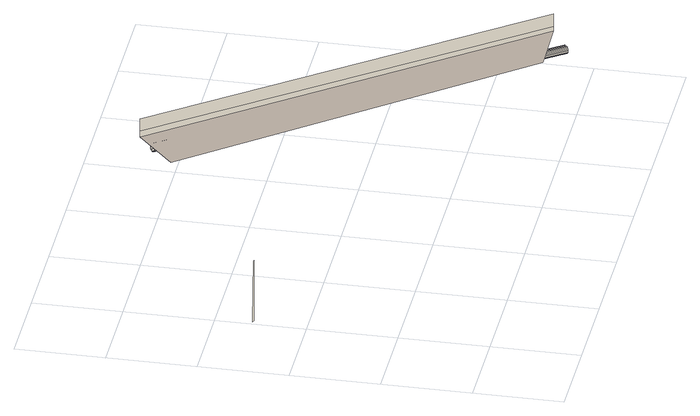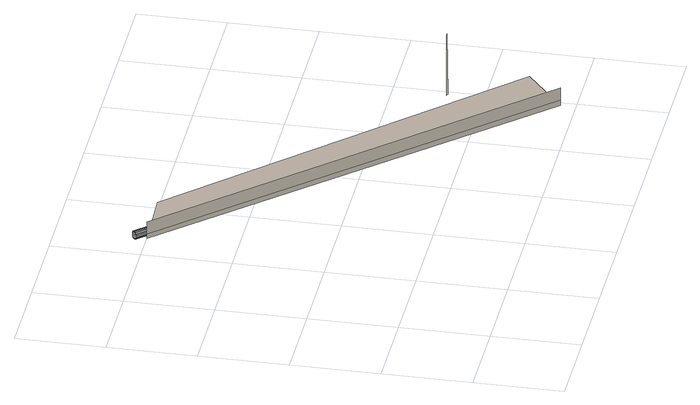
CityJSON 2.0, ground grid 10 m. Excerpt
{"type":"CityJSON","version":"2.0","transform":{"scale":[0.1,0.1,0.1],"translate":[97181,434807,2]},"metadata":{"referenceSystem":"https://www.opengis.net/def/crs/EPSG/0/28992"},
"CityObjects":{
"bridge1":{"type":"Bridge","attributes":{"name":"Van Brienenoordbrug"},"children":["bridge1-1","bridge1-2","bridge1-3","bridge1-4","bridge1-5","bridge1-6","bridge1-7","bridge1-8","bridge1-9","bridge1-10","bridge1-11","bridge1-12","bridge1-13","bridge1-14","bridge1-15","bridge1-16","bridge1-17","bridge1-18","bridge1-19","bridge1-20","bridge1-21","bridge1-22","bridge1-23","bridge1-24","bridge1-25","bridge1-26"],"geometry":[{"type":"MultiSurface","lod":"2","boundaries":[[[0,1,2,3]],[[4,5,6,7]]],"semantics":{"surfaces":[{"type":"WallSurface"},{"type":"OuterCeilingSurface"}],"values":[0,1]}}]},
"bridge1-1":{"type":"BridgeInstallation","parents":["bridge1"],"geometry":[{"type":"MultiSurface","lod":"2","boundaries":[[[8,9,10,11]]]}]},
"bridge1-2":{"type":"BridgeInstallation","parents":["bridge1"],"geometry":[{"type":"MultiSurface","lod":"2","boundaries":[[[11,10,12,13]]]}]},
"bridge1-3":{"type":"BridgeInstallation","parents":["bridge1"],"geometry":[{"type":"MultiSurface","lod":"2","boundaries":[[[14,15,9,8]]]}]},
"bridge1-4":{"type":"BridgeInstallation","parents":["bridge1"],"geometry":[{"type":"MultiSurface","lod":"2","boundaries":[[[13,12,16,17]]]}]},
"bridge1-5":{"type":"BridgeInstallation","parents":["bridge1"],"geometry":[{"type":"MultiSurface","lod":"2","boundaries":[[[18,15,14,19]]]}]},
"bridge1-6":{"type":"BridgeInstallation","parents":["bridge1"],"geometry":[{"type":"MultiSurface","lod":"2","boundaries":[[[17,16,20,21]]]}]},
"bridge1-7":{"type":"BridgeInstallation","parents":["bridge1"],"geometry":[{"type":"MultiSurface","lod":"2","boundaries":[[[18,19,22,23]]]}]},
"bridge1-8":{"type":"BridgeInstallation","parents":["bridge1"],"geometry":[{"type":"MultiSurface","lod":"2","boundaries":[[[20,24,21]]]}]},
"bridge1-9":{"type":"BridgeInstallation","parents":["bridge1"],"geometry":[{"type":"MultiSurface","lod":"2","boundaries":[[[23,22,25,26]]]}]},
"bridge1-10":{"type":"BridgeInstallation","parents":["bridge1"],"geometry":[{"type":"MultiSurface","lod":"2","boundaries":[[[21,24,27,28]]]}]},
"bridge1-11":{"type":"BridgeInstallation","parents":["bridge1"],"geometry":[{"type":"MultiSurface","lod":"2","boundaries":[[[26,25,29,30]]]}]},
"bridge1-12":{"type":"BridgeInstallation","parents":["bridge1"],"geometry":[{"type":"MultiSurface","lod":"2","boundaries":[[[28,27,31,32]]]}]},
"bridge1-13":{"type":"BridgeInstallation","parents":["bridge1"],"geometry":[{"type":"MultiSurface","lod":"2","boundaries":[[[30,29,33,34]]]}]},
"bridge1-14":{"type":"BridgeInstallation","parents":["bridge1"],"geometry":[{"type":"MultiSurface","lod":"2","boundaries":[[[32,31,35,36]]]}]},
"bridge1-15":{"type":"BridgeInstallation","parents":["bridge1"],"geometry":[{"type":"MultiSurface","lod":"2","boundaries":[[[34,33,37,38]]]}]},
"bridge1-16":{"type":"BridgeInstallation","parents":["bridge1"],"geometry":[{"type":"MultiSurface","lod":"2","boundaries":[[[36,35,39,40]]]}]},
"bridge1-17":{"type":"BridgeInstallation","parents":["bridge1"],"geometry":[{"type":"MultiSurface","lod":"2","boundaries":[[[38,37,41,42]]]}]},
"bridge1-18":{"type":"BridgeInstallation","parents":["bridge1"],"geometry":[{"type":"MultiSurface","lod":"2","boundaries":[[[40,39,43,44]]]}]},
"bridge1-19":{"type":"BridgeInstallation","parents":["bridge1"],"geometry":[{"type":"MultiSurface","lod":"2","boundaries":[[[42,41,45,46]]]}]},
"bridge1-20":{"type":"BridgeInstallation","parents":["bridge1"],"geometry":[{"type":"MultiSurface","lod":"2","boundaries":[[[44,43,47,48,49]]]}]},
"bridge1-21":{"type":"BridgeInstallation","parents":["bridge1"],"geometry":[{"type":"MultiSurface","lod":"2","boundaries":[[[46,45,50,51]]]}]},
"bridge1-22":{"type":"BridgeInstallation","parents":["bridge1"],"geometry":[{"type":"MultiSurface","lod":"2","boundaries":[[[52,53,49,48]]]}]},
"bridge1-23":{"type":"BridgeInstallation","parents":["bridge1"],"geometry":[{"type":"MultiSurface","lod":"2","boundaries":[[[51,50,54,55]]]}]},
"bridge1-24":{"type":"BridgeInstallation","parents":["bridge1"],"geometry":[{"type":"MultiSurface","lod":"2","boundaries":[[[55,54,53,52]]]}]},
"bridge1-25":{"type":"BridgeInstallation","parents":["bridge1"],"geometry":[{"type":"MultiSurface","lod":"2","boundaries":[[[56,57,58,59]]]}]},
"bridge1-26":{"type":"BridgeInstallation","parents":["bridge1"],"geometry":[{"type":"MultiSurface","lod":"2","boundaries":[[[5,59,58,6]]]}]}
},
"vertices":[
[5,259,82],[5,260,7],[7,259,7],[7,259,82],[136,374,117],[187,417,115],[518,29,98],[446,27,101],
[495,9,90],[171,398,112],[170,398,111],[495,9,89],
[171,398,109],[495,9,87],
[495,9,91],[171,399,113],
[171,399,108],[495,9,86],
[171,399,114],[496,10,92],
[172,399,107],[496,10,85],
[496,10,93],[172,400,115],
[172,400,107],
[497,11,93],[173,400,115],
[173,401,106],[497,11,84],
[498,12,93],[174,401,115],
[174,401,106],[498,12,84],
[499,13,93],[175,402,115],
[175,402,106],[499,13,84],
[500,13,93],[176,402,115],
[176,403,107],[500,13,85],
[501,14,92],[176,403,114],
[176,403,108],[501,14,86],
[501,14,91],[177,404,113],
[177,404,108],[177,404,109],[501,14,87],
[501,15,90],[177,404,112],
[177,404,110],[501,15,88],
[502,15,89],[178,404,111],
[187,417,137],[518,29,119],[518,29,104],[187,417,122]
]}
